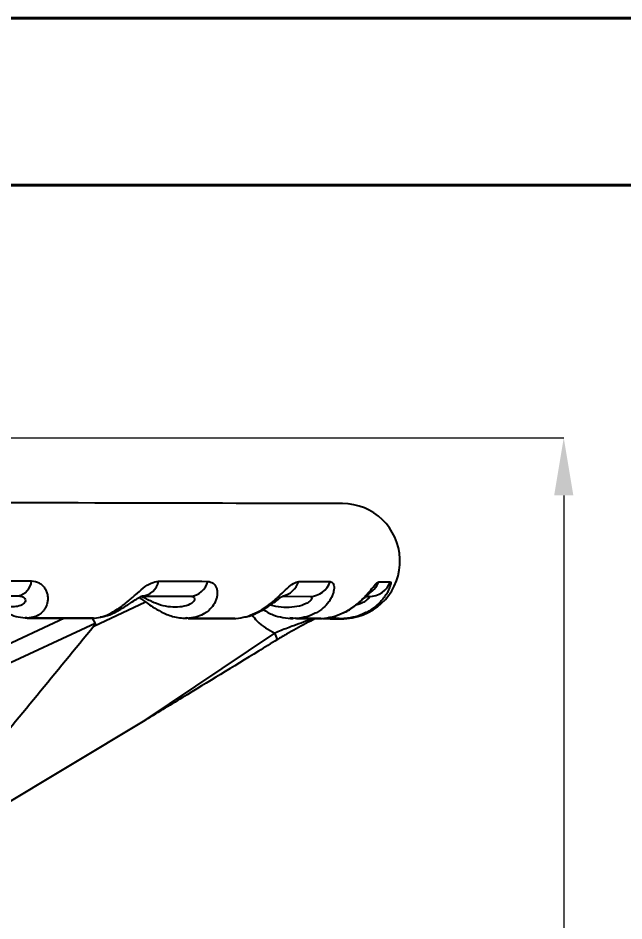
# Model space of a CAD drawing. Header units: millimetres. Extents: x 1852 to 4288, y 681 to 2404.
# Drawn here: x 2688.6 to 2793.9, y 2247.3 to 2404.1 of the extents above; entities that cross this region are included whole.
import ezdxf

# ---------------------------------------------------------------- set-up
doc = ezdxf.new("R2010")
doc.units = ezdxf.units.MM
for name, color, linetype, lineweight in [('AM_5', 3, 'Continuous', 25), ('AM_BOR', 7, 'Continuous', 50), ('粗实线', 7, 'Continuous', 40)]:
    doc.layers.add(name, color=color, linetype=linetype, lineweight=lineweight)
doc.styles.add('SLDTEXTSTYLE1', font='txt.shx', dxfattribs={"width": 0.7, "bigfont": 'gbcbig.shx'})
doc.dimstyles.new('SLDDIMSTYLE12$0', dxfattribs={"dimtxt": 12, "dimasz": 10, "dimexe": 0, "dimexo": 0.0625, "dimgap": 0.875, "dimtad": 1, "dimdec": 1, "dimlfac": 1.8, "dimrnd": 1e-09, "dimzin": 12, "dimdsep": 46, "dimtxsty": 'SLDTEXTSTYLE1', "dimcen": 0.09, "dimdle": 8.16, "dimclrd": 3, "dimclre": 3, "dimadec": 0, "dimazin": 3, "dimtfac": 1, "dimtdec": 1, "dimtofl": 0, "dimtmove": 0, "dimatfit": 3, "dimfxl": 0, "dimfrac": 2, "dimtolj": 1, "dimlwd": 5, "dimlwe": 5, "dimarcsym": 0})

# ---------------------------------------------------------------- blocks, each defined once
blk = doc.blocks.new('*D103')
at = {"layer": 'AM_5', "color": 3, "lineweight": 5, "transparency": 16777216}
blk.add_line((2599.52, 2331.23), (2783.41, 2331.23), dxfattribs=at)
at = {"layer": 'AM_5', "color": 3, "linetype": 'Continuous', "lineweight": 5, "transparency": 16777216}
for p, q in [((2783.41, 2321.23), (2783.41, 2042.49)), ((2646.59, 2032.49), (2783.41, 2032.49))]:
    blk.add_line(p, q, dxfattribs=at)
at = {"layer": 'AM_5', "color": 3, "transparency": 16777216}
for points in [[(2781.75, 2321.23), (2785.08, 2321.23), (2783.41, 2331.23)], [(2781.75, 2042.49), (2785.08, 2042.49), (2783.41, 2032.49)]]:
    blk.add_solid(points, dxfattribs=at)
at = {"layer": 'Defpoints', "color": 0, "transparency": 16777216}
for p in [(2599.46, 2331.23), (2646.53, 2032.49), (2783.41, 2032.49)]:
    blk.add_point(p, dxfattribs=at)
at = {"layer": 'AM_5', "color": 0, "transparency": 16777216, "insert": (2776.54, 2181.86), "char_height": 12, "attachment_point": 5, "rotation": 90, "style": 'SLDTEXTSTYLE1'}
blk.add_mtext('\\A1;350', dxfattribs=at)
blk = doc.blocks.new('rA3')
at = {"layer": '粗实线'}
for p, q in [((753.384, 421.26), (333.384, 421.26)), ((748.384, 416.26), (358.384, 416.26))]:
    blk.add_line(p, q, dxfattribs=at)

msp = doc.modelspace()

# ---------------------------------------------------------------- linework, layer by layer
at = {"color": 7, "linetype": 'Continuous', "lineweight": 25}
for p, q in [((2677.865, 2303.808), (2688.631, 2303.785)), ((2701.818, 2298.503), (2710.738, 2302.74)), ((2710.215, 2303.739), (2718.552, 2303.721)), ((2734.626, 2303.687), (2739.345, 2303.677)), ((2748.997, 2303.657), (2749.592, 2303.655)), ((2749.592, 2303.655), (2748.997, 2303.657)), ((2696.724, 2299.918), (2675.885, 2290.208)), ((2689.946, 2300.002), (2690.584, 2299.93)), ((2690.438, 2299.921), (2689.946, 2300.002)), ((2701.52, 2299.908), (2702.002, 2298.972)), ((2718.182, 2299.865), (2717.734, 2299.917)), ((2717.873, 2299.943), (2718.36, 2299.876)), ((2718.182, 2299.865), (2717.873, 2299.943)), ((2736.157, 2299.895), (2735.85, 2299.923)), ((2736.335, 2299.879), (2736.157, 2299.895)), ((2736.863, 2299.83), (2736.335, 2299.879)), ((2736.747, 2299.903), (2737.053, 2299.842)), ((2736.863, 2299.83), (2736.747, 2299.903)), ((2742.81, 2300.068), (2744.598, 2299.802)), ((2744.942, 2299.801), (2743.323, 2299.936)), ((2743.643, 2299.888), (2744.169, 2299.887)), ((2744.355, 2299.826), (2744.439, 2299.825)), ((2745.192, 2299.818), (2745.26, 2299.885)), ((2745.26, 2299.885), (2745.375, 2299.831)), ((2702.002, 2298.972), (2677.897, 2287.737)), ((2710.369, 2281.966), (2733.221, 2297.301)), ((2710.369, 2281.966), (2666.39, 2255.542))]:
    msp.add_line(p, q, dxfattribs=at)
at = {"color": 7, "linetype": 'Continuous', "lineweight": 25, "flags": 128}
for points in [[(2744.985, 2319.801), (2744.797, 2319.801), (2744.232, 2319.803), (2743.291, 2319.805), (2741.978, 2319.807), (2740.295, 2319.811), (2738.246, 2319.815), (2735.836, 2319.821), (2733.071, 2319.827), (2729.956, 2319.833), (2726.5, 2319.841), (2722.711, 2319.849), (2718.597, 2319.858), (2714.168, 2319.867), (2709.434, 2319.877), (2704.407, 2319.888), (2699.099, 2319.9), (2693.521, 2319.911), (2687.688, 2319.924), (2681.612, 2319.937), (2675.308, 2319.951), (2674.921, 2319.951)], [(2744.985, 2319.801), (2744.809, 2319.801), (2744.28, 2319.802), (2743.401, 2319.804), (2742.173, 2319.807), (2740.598, 2319.81), (2738.681, 2319.814), (2736.425, 2319.819), (2733.835, 2319.824), (2730.918, 2319.831), (2727.679, 2319.837), (2724.125, 2319.845), (2720.265, 2319.853), (2716.107, 2319.862), (2711.659, 2319.872), (2706.933, 2319.882), (2701.937, 2319.892), (2696.684, 2319.903), (2691.185, 2319.915), (2685.451, 2319.927)], [(2679.971, 2306.38), (2681.382, 2306.377), (2682.784, 2306.374), (2684.176, 2306.371), (2685.557, 2306.368), (2686.929, 2306.365), (2688.289, 2306.362), (2689.64, 2306.359), (2690.979, 2306.356)], [(2713.05, 2306.309), (2714.163, 2306.307), (2715.262, 2306.305), (2716.348, 2306.302), (2717.421, 2306.3), (2718.48, 2306.298), (2719.525, 2306.295), (2720.557, 2306.293), (2721.575, 2306.291)], [(2737.376, 2306.257), (2738.114, 2306.256), (2738.836, 2306.254), (2739.542, 2306.253), (2740.233, 2306.251), (2740.908, 2306.25), (2741.566, 2306.249), (2742.209, 2306.247), (2742.836, 2306.246)], [(2751.291, 2306.228), (2751.604, 2306.227), (2751.899, 2306.227), (2752.178, 2306.226), (2752.439, 2306.225), (2752.684, 2306.225), (2752.911, 2306.224), (2753.121, 2306.224), (2753.314, 2306.224)], [(2690.231, 2299.917), (2690.887, 2299.916), (2691.54, 2299.914), (2692.19, 2299.913), (2692.836, 2299.912), (2693.48, 2299.91), (2694.12, 2299.909), (2694.757, 2299.908), (2695.39, 2299.906)], [(2695.39, 2299.906), (2696.17, 2299.905), (2696.945, 2299.903), (2697.715, 2299.901), (2698.48, 2299.9), (2699.24, 2299.898), (2699.994, 2299.896), (2700.743, 2299.895), (2701.487, 2299.893)], [(2718.155, 2299.858), (2718.932, 2299.856), (2719.991, 2299.854), (2721.03, 2299.852), (2722.048, 2299.849), (2723.045, 2299.847), (2724.023, 2299.845), (2724.979, 2299.843), (2725.914, 2299.841)], [(2736.987, 2299.818), (2737.014, 2299.818), (2737.61, 2299.816), (2738.184, 2299.815), (2738.735, 2299.814), (2739.263, 2299.813), (2739.768, 2299.812), (2740.25, 2299.811), (2740.708, 2299.81)], [(2741.536, 2299.808), (2741.958, 2299.807), (2742.868, 2299.805), (2743.614, 2299.804), (2744.194, 2299.803), (2744.61, 2299.802), (2744.63, 2299.802)], [(2744.591, 2299.802), (2744.673, 2299.801), (2744.744, 2299.801), (2744.805, 2299.801), (2744.854, 2299.801), (2744.893, 2299.801), (2744.92, 2299.801), (2744.937, 2299.801), (2744.942, 2299.801)]]:
    msp.add_lwpolyline(points, dxfattribs=at)
at = {"color": 7, "linetype": 'Continuous', "lineweight": 25}
for centre, radius, start, end in [((2744.964, 2309.801), 10, 274.38231, 89.87751), ((2688.111, 2306.618), 2.88, 280.39224, 354.78917), ((2709.916, 2306.918), 3.193, 275.38119, 349.01323), ((2718.325, 2307.051), 3.338, 273.90363, 346.83852), ((2733.817, 2307.396), 3.737, 281.75509, 342.25437), ((2739.277, 2307.426), 3.75, 271.03871, 341.65604), ((2747.574, 2307.615), 3.968, 294.95163, 339.53502), ((2749.595, 2307.633), 3.978, 269.96866, 339.24884), ((2744.964, 2309.801), 10, 269.87751, 273.21723), ((2730.042, 2295.404), 3.702, 11.90683, 30.83204)]:
    msp.add_arc(centre, radius, start, end, dxfattribs=at)
for points, knots in [([(2690.979, 2306.356), (2691.446, 2306.289), (2692.142, 2306.189), (2692.845, 2305.654), (2693.262, 2305.166), (2693.564, 2304.597), (2693.742, 2303.998), (2693.805, 2303.378), (2693.744, 2302.59), (2693.488, 2301.848), (2693.069, 2301.208), (2692.546, 2300.656), (2691.744, 2300.129), (2690.977, 2299.998), (2690.584, 2299.93)], [0, 0, 0, 0, 0.1244795, 0.1858912, 0.249872, 0.3110952, 0.3752088, 0.436224, 0.5001105, 0.6195221, 0.6833857, 0.7502835, 0.8719702, 1, 1, 1, 1]), ([(2701.887, 2299.908), (2702.367, 2299.976), (2703.303, 2300.111), (2704.776, 2300.741), (2705.984, 2301.488), (2706.936, 2302.199), (2707.629, 2302.761), (2708.315, 2303.349), (2709.243, 2304.165), (2710.387, 2305.145), (2711.771, 2306.104), (2712.624, 2306.241), (2713.05, 2306.309)], [0, 0, 0, 0, 0.1280123, 0.2496484, 0.3801598, 0.4412035, 0.4997139, 0.5635725, 0.6245757, 0.7496418, 0.8750168, 1, 1, 1, 1]), ([(2721.575, 2306.291), (2721.918, 2306.225), (2722.43, 2306.126), (2722.879, 2305.597), (2723.111, 2305.113), (2723.227, 2304.549), (2723.226, 2303.954), (2723.11, 2303.338), (2722.821, 2302.554), (2722.336, 2301.814), (2721.688, 2301.173), (2720.935, 2300.619), (2719.846, 2300.086), (2718.864, 2299.947), (2718.36, 2299.876)], [0, 0, 0, 0, 0.1244747, 0.1859038, 0.2498832, 0.3111024, 0.3751949, 0.4362198, 0.5001014, 0.6195285, 0.6833831, 0.7502623, 0.8718892, 1, 1, 1, 1]), ([(2726.472, 2299.86), (2727.039, 2299.934), (2728.144, 2300.076), (2729.817, 2300.715), (2731.138, 2301.463), (2732.138, 2302.174), (2732.845, 2302.733), (2733.52, 2303.32), (2734.396, 2304.131), (2735.402, 2305.104), (2736.497, 2306.054), (2737.083, 2306.19), (2737.376, 2306.257)], [0, 0, 0, 0, 0.12809559, 0.24966876, 0.38015048, 0.4411948, 0.49971785, 0.5635707, 0.62458364, 0.74964208, 0.87501071, 1, 1, 1, 1]), ([(2742.836, 2306.246), (2743.034, 2306.181), (2743.329, 2306.084), (2743.497, 2305.561), (2743.529, 2305.082), (2743.454, 2304.523), (2743.276, 2303.934), (2742.991, 2303.322), (2742.496, 2302.541), (2741.817, 2301.803), (2740.987, 2301.162), (2740.059, 2300.606), (2738.761, 2300.066), (2737.632, 2299.918), (2737.053, 2299.842)], [0, 0, 0, 0, 0.124469, 0.1859179, 0.249896, 0.31111, 0.3751779, 0.4362152, 0.5000928, 0.6195356, 0.6833787, 0.7502352, 0.8717997, 1, 1, 1, 1]), ([(2741.416, 2299.835), (2742.029, 2299.913), (2743.223, 2300.065), (2744.974, 2300.712), (2746.314, 2301.462), (2747.29, 2302.172), (2747.959, 2302.73), (2748.575, 2303.314), (2749.337, 2304.12), (2750.134, 2305.086), (2750.868, 2306.026), (2751.15, 2306.161), (2751.291, 2306.228)], [0, 0, 0, 0, 0.1281848, 0.2496943, 0.3801403, 0.4411842, 0.4997204, 0.5635686, 0.6245937, 0.7496429, 0.875004, 1, 1, 1, 1]), ([(2753.314, 2306.224), (2753.354, 2306.157), (2753.433, 2306.025), (2753.208, 2305.248), (2752.867, 2304.522), (2752.525, 2303.936), (2752.092, 2303.329), (2751.425, 2302.553), (2750.601, 2301.817), (2749.646, 2301.175), (2748.607, 2300.616), (2747.19, 2300.07), (2745.991, 2299.912), (2745.375, 2299.831)], [0, 0, 0, 0, 0.1245156, 0.2495944, 0.3108279, 0.374896, 0.4359736, 0.4998758, 0.6193832, 0.6832396, 0.7500985, 0.8716543, 1, 1, 1, 1]), ([(2688.631, 2303.785), (2688.88, 2303.761), (2689.38, 2303.712), (2689.844, 2303.353), (2689.953, 2302.911), (2689.67, 2302.382), (2688.862, 2301.958), (2687.664, 2301.803), (2686.327, 2301.961), (2685.084, 2302.389), (2683.969, 2302.927), (2683.078, 2303.372), (2682.191, 2303.728), (2681.652, 2303.776), (2681.382, 2303.801)], [0, 0, 0, 0, 0.0625764, 0.1252848, 0.1848997, 0.2501233, 0.3749307, 0.5001323, 0.6253324, 0.7502715, 0.8127295, 0.8750555, 0.937394, 1, 1, 1, 1]), ([(2681.398, 2303.801), (2681.498, 2303.792), (2681.688, 2303.776), (2682.116, 2303.63), (2682.636, 2303.373), (2683.345, 2302.946), (2684.163, 2302.387), (2685.475, 2301.493), (2686.936, 2300.652), (2688.704, 2300.03), (2689.722, 2299.956), (2690.264, 2299.917)], [0, 0, 0, 0, 0.0777037, 0.1483677, 0.214032, 0.2764184, 0.3843681, 0.4692883, 0.6935309, 0.8367965, 1, 1, 1, 1]), ([(2702.888, 2300.101), (2703.165, 2300.132), (2704.024, 2300.226), (2705.589, 2300.923), (2707.081, 2301.805), (2708.317, 2302.647), (2709.069, 2303.153), (2709.688, 2303.515), (2710.114, 2303.714), (2710.454, 2303.81), (2710.574, 2303.788), (2710.637, 2303.777)], [0, 0, 0, 0, 0.0899247, 0.2789122, 0.5096722, 0.5968017, 0.7160872, 0.7813852, 0.8495991, 0.9218501, 1, 1, 1, 1]), ([(2709.653, 2303.487), (2709.67, 2303.477), (2709.804, 2303.395), (2710.262, 2303.083), (2711.018, 2302.537), (2712.111, 2301.772), (2713.611, 2300.887), (2715.594, 2300.054), (2717.075, 2299.927), (2717.879, 2299.858)], [0, 0, 0, 0, 0.011447, 0.0948112, 0.1948902, 0.3296954, 0.5082648, 0.7331009, 1, 1, 1, 1]), ([(2718.552, 2303.721), (2718.738, 2303.697), (2719.109, 2303.649), (2719.348, 2303.29), (2719.223, 2302.849), (2718.644, 2302.32), (2717.5, 2301.897), (2715.941, 2301.742), (2714.276, 2301.902), (2712.813, 2302.328), (2711.614, 2302.872), (2710.753, 2303.3), (2710.199, 2303.587), (2709.967, 2303.627), (2709.953, 2303.629)], [0, 0, 0, 0, 0.066471, 0.1330822, 0.1964075, 0.2656904, 0.3982655, 0.5312595, 0.6642517, 0.7969668, 0.863312, 0.929517, 0.9957353, 1, 1, 1, 1]), ([(2727.76, 2300.084), (2727.936, 2300.103), (2728.744, 2300.19), (2730.312, 2300.857), (2731.914, 2301.772), (2733.189, 2302.694), (2733.898, 2303.239), (2734.372, 2303.593), (2734.611, 2303.755), (2734.623, 2303.766), (2734.629, 2303.77)], [0, 0, 0, 0, 0.0570143, 0.2628766, 0.5254855, 0.6283987, 0.7703269, 0.848121, 0.9294361, 1, 1, 1, 1]), ([(2739.345, 2303.677), (2739.454, 2303.653), (2739.672, 2303.605), (2739.669, 2303.247), (2739.318, 2302.806), (2738.484, 2302.278), (2737.082, 2301.852), (2735.268, 2301.714), (2733.7, 2301.797), (2732.767, 2302.083), (2732.459, 2302.177)], [0, 0, 0, 0, 0.0910879, 0.1823679, 0.2691451, 0.3640862, 0.5457592, 0.7280061, 0.9102507, 1, 1, 1, 1]), ([(2745.041, 2300.808), (2745.142, 2300.845), (2745.858, 2301.102), (2746.93, 2301.848), (2748.132, 2302.796), (2748.869, 2303.513), (2749.171, 2303.841), (2749.271, 2303.962), (2749.243, 2303.967), (2749.236, 2303.968)], [0, 0, 0, 0, 0.04742638, 0.33805218, 0.580682, 0.7823519, 0.87500407, 0.96508418, 1, 1, 1, 1]), ([(2749.592, 2303.655), (2749.617, 2303.632), (2749.666, 2303.584), (2749.423, 2303.225), (2748.867, 2302.791), (2748.144, 2302.39), (2747.554, 2302.247), (2747.288, 2302.183)], [0, 0, 0, 0, 0.2059324, 0.4122991, 0.608486, 0.8231296, 1, 1, 1, 1]), ([(2731.165, 2301.412), (2731.745, 2301.061), (2733.346, 2300.092), (2735.218, 2299.925), (2736.411, 2299.819)], [0, 0, 0, 0, 0.3626362, 1, 1, 1, 1]), ([(2701.718, 2299.898), (2699.906, 2299.902), (2696.278, 2299.909), (2692.386, 2299.917), (2690.438, 2299.921)], [0, 0, 0, 0, 0.499408, 1, 1, 1, 1]), ([(2690.584, 2299.93), (2692.532, 2299.926), (2696.432, 2299.919), (2700.067, 2299.911), (2701.887, 2299.908)], [0, 0, 0, 0, 0.4994067, 1, 1, 1, 1]), ([(2726.282, 2299.849), (2725.015, 2299.852), (2722.479, 2299.857), (2719.616, 2299.862), (2718.182, 2299.865)], [0, 0, 0, 0, 0.4994071, 1, 1, 1, 1]), ([(2718.36, 2299.876), (2719.793, 2299.873), (2722.66, 2299.867), (2725.201, 2299.863), (2726.472, 2299.86)], [0, 0, 0, 0, 0.4994057, 1, 1, 1, 1]), ([(2729.229, 2300.492), (2729.521, 2300.109), (2730.588, 2298.705), (2732.113, 2297.892), (2733.221, 2297.301)], [0, 0, 0, 0, 0.2731725, 1, 1, 1, 1]), ([(2739.868, 2299.816), (2738.76, 2299.406), (2736.896, 2298.717), (2734.647, 2297.894), (2733.581, 2297.451), (2733.221, 2297.301)], [0, 0, 0, 0, 0.492155, 0.828466, 1, 1, 1, 1]), ([(2740.303, 2299.838), (2739.176, 2299.252), (2737.494, 2298.378), (2735.244, 2297.119), (2734.196, 2296.488), (2733.664, 2296.167)], [0, 0, 0, 0, 0.49999808, 0.74615361, 1, 1, 1, 1]), ([(2741.223, 2299.823), (2740.589, 2299.824), (2739.319, 2299.826), (2737.682, 2299.829), (2736.863, 2299.83)], [0, 0, 0, 0, 0.4994059, 1, 1, 1, 1]), ([(2737.053, 2299.842), (2737.871, 2299.84), (2739.51, 2299.838), (2740.78, 2299.836), (2741.416, 2299.835)], [0, 0, 0, 0, 0.4994045, 1, 1, 1, 1]), ([(2745.192, 2299.818), (2744.271, 2299.772), (2743.342, 2299.725), (2742.49, 2300.032), (2742.483, 2300.034)], [0, 0, 0, 0, 0.99151689, 1, 1, 1, 1]), ([(2744.604, 2299.825), (2744.769, 2299.824), (2745.013, 2299.823), (2745.109, 2299.823), (2745.141, 2299.822)], [0, 0, 0, 0, 0.67522146, 1, 1, 1, 1]), ([(2745.528, 2299.819), (2745.539, 2299.819), (2745.585, 2299.819), (2745.362, 2299.818), (2745.192, 2299.818)], [0, 0, 0, 0, 0.2371963, 1, 1, 1, 1]), ([(2745.375, 2299.831), (2745.597, 2299.831), (2745.833, 2299.831), (2745.738, 2299.832), (2745.732, 2299.832)], [0, 0, 0, 0, 0.9381848, 1, 1, 1, 1]), ([(2701.818, 2298.503), (2695.224, 2290.465), (2683.449, 2276.112), (2671.603, 2261.827), (2666.39, 2255.542)], [0, 0, 0, 0, 0.5600004, 1, 1, 1, 1]), ([(2702.002, 2298.972), (2702.008, 2298.952), (2702.022, 2298.907), (2702.008, 2298.809), (2701.945, 2298.666), (2701.867, 2298.565), (2701.818, 2298.503)], [0, 0, 0, 0, 0.1147934, 0.2642503, 0.5426543, 1, 1, 1, 1]), ([(2733.664, 2296.167), (2732.574, 2295.497), (2727.12, 2292.143), (2719.351, 2287.407), (2712.641, 2283.343), (2710.369, 2281.966)], [0, 0, 0, 0, 0.1418804, 0.7094415, 1, 1, 1, 1])]:
    msp.add_open_spline(points, degree=3, knots=knots, dxfattribs=at)

# ---------------------------------------------------------------- block references
at = {"layer": 'AM_BOR', "xscale": 5.80078125, "yscale": 5.80078125, "zscale": 5.80078125}
msp.add_blockref('rA3', (-82.259, -39.496), dxfattribs=at)

# ---------------------------------------------------------------- dimensions: what is measured, and where the dimension line sits
at = {"layer": 'AM_5'}
dim = msp.add_linear_dim(base=(2783.413, 2032.491), p1=(2599.458, 2331.232), p2=(2646.525, 2032.491), angle=90, text='350', dimstyle='SLDDIMSTYLE12$0', override={"dimlfac": 1, "dimpost": ''}, dxfattribs=at)
dim.commit()
dim.dimension.update_dxf_attribs({"geometry": '*D103', "text_midpoint": (2776.538, 2181.861)})

doc.saveas('drawing.dxf')
